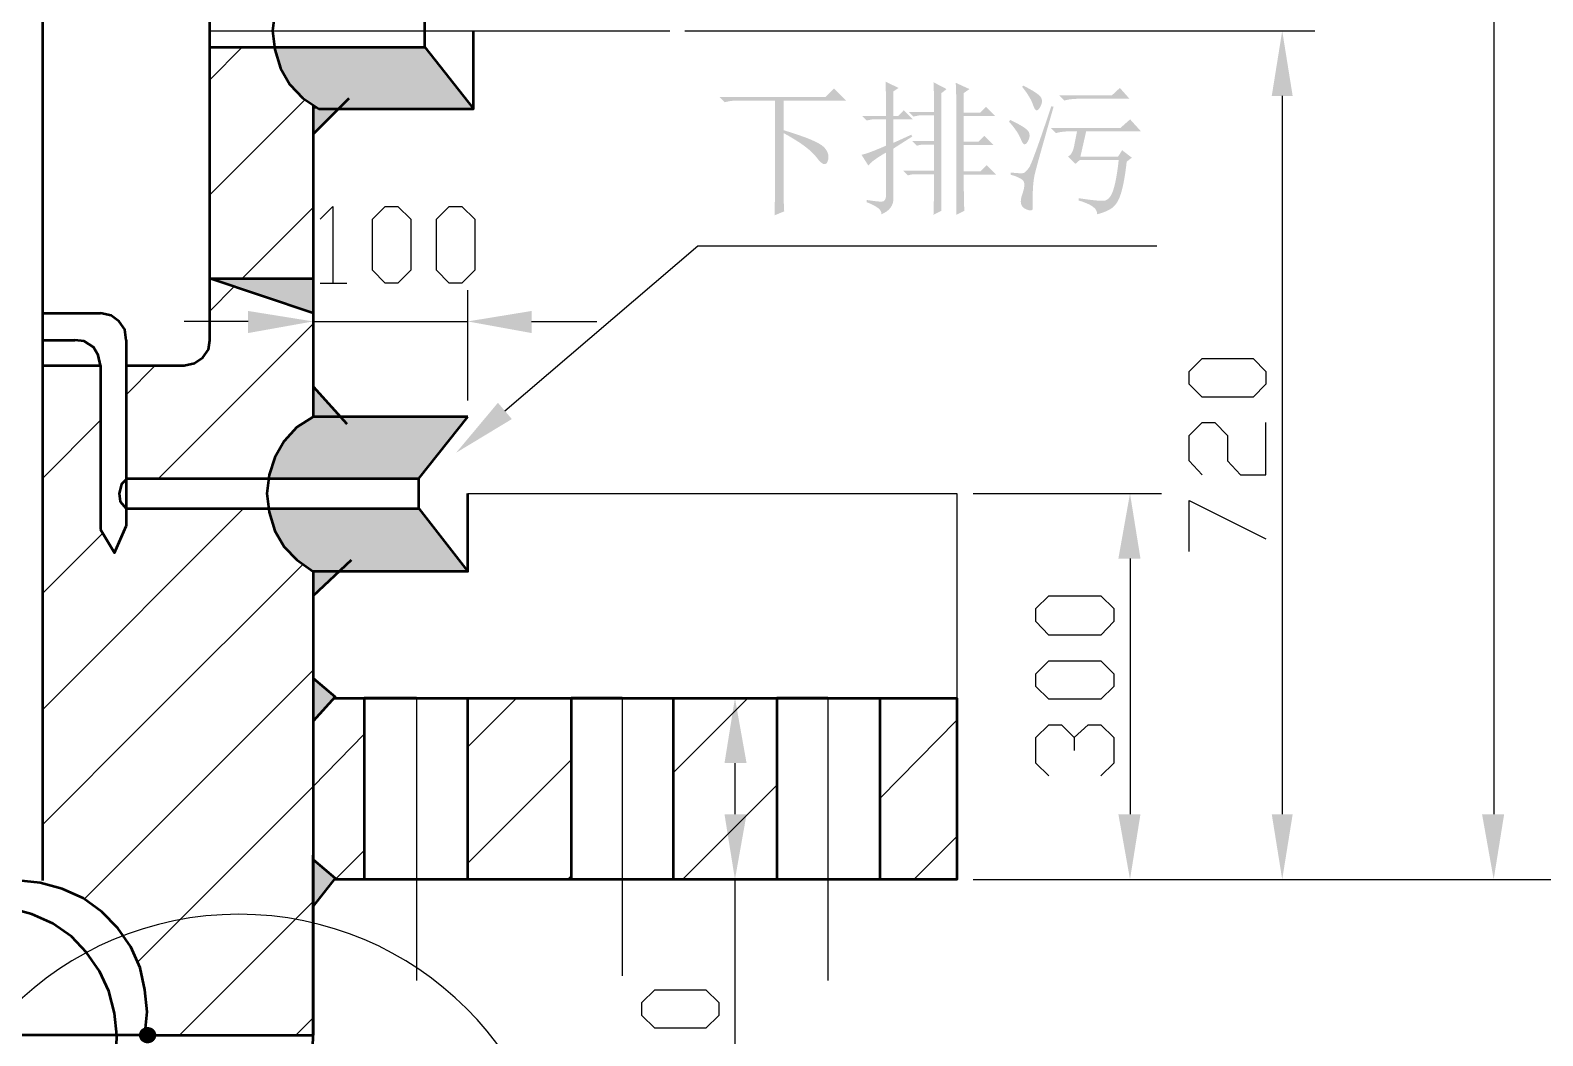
# Model space of a CAD drawing. Header units: millimetres. Extents: x 0 to 841, y 0 to 1189.
# Drawn here: x 280.6 to 335.8, y 401.2 to 437.8 of the extents above; entities that cross this region are included whole.
import ezdxf

# ---------------------------------------------------------------- set-up
doc = ezdxf.new("R2010")
doc.units = ezdxf.units.MM
doc.layers.add('C00-00-00', color=7, linetype='Continuous')
doc.layers.add('C00-FF-FF', color=4, linetype='Continuous', true_color=0x00ffff)
doc.layers.add('CFF-00-FF', color=6, linetype='Continuous', true_color=0xff00ff)

msp = doc.modelspace()

# ---------------------------------------------------------------- hatches: boundary and pattern name
at = {"layer": 'C00-00-00'}
h = msp.add_hatch(color=256, dxfattribs=at)
h.dxf.hatch_style = 2
h.paths.add_polyline_path([(325.882, 435.424439), (326.644, 435.424439), (326.263, 437.795106)])
h = msp.add_hatch(color=256, dxfattribs=at)
h.dxf.hatch_style = 2
h.paths.add_polyline_path([(289.517667, 437.202439), (295.444333, 436.652106), (289.687, 436.652106)])
h = msp.add_hatch(color=256, dxfattribs=at)
h.dxf.hatch_style = 2
h.paths.add_polyline_path([(289.517667, 437.202439), (295.021, 437.202439), (295.444333, 436.652106)])
h = msp.add_hatch(color=256, dxfattribs=at)
h.dxf.hatch_style = 2
h.paths.add_polyline_path([(289.687, 436.652106), (295.867667, 436.144106), (289.941, 436.144106)])
h = msp.add_hatch(color=256, dxfattribs=at)
h.dxf.hatch_style = 2
h.paths.add_polyline_path([(289.687, 436.652106), (295.444333, 436.652106), (295.867667, 436.144106)])
h = msp.add_hatch(color=256, dxfattribs=at)
h.dxf.hatch_style = 2
h.paths.add_polyline_path([(289.941, 436.144106), (296.206333, 435.678439), (290.279667, 435.678439)])
h = msp.add_hatch(color=256, dxfattribs=at)
h.dxf.hatch_style = 2
h.paths.add_polyline_path([(289.941, 436.144106), (295.867667, 436.144106), (296.206333, 435.678439)])
h = msp.add_hatch(color=256, dxfattribs=at)
edge = h.paths.add_edge_path(flags=0)
edge.add_spline(control_points=[(313.556775, 431.095485), (313.570556, 431.45598), (313.577721, 431.948215), (313.577721, 432.572742), (313.577721, 432.572742), (312.807674, 432.572742), (312.807674, 432.572742), (312.807674, 432.572742), (312.62026, 432.531401), (312.62026, 432.531401), (312.62026, 432.531401), (312.453793, 432.697868), (312.453793, 432.697868), (312.453793, 432.697868), (313.577721, 432.697868), (313.577721, 432.697868), (313.577721, 432.697868), (313.577721, 433.654778), (313.577721, 433.654778), (313.577721, 433.654778), (313.140608, 433.654778), (313.140608, 433.654778), (313.140608, 433.654778), (312.953195, 433.613437), (312.953195, 433.613437), (312.953195, 433.613437), (312.786727, 433.779904), (312.786727, 433.779904), (312.786727, 433.779904), (313.577721, 433.779904), (313.577721, 433.779904), (313.577721, 433.779904), (313.577721, 434.715867), (313.577721, 434.715867), (313.577721, 434.715867), (313.036428, 434.715867), (313.036428, 434.715867), (313.036428, 434.715867), (312.82862, 434.674526), (312.82862, 434.674526), (312.82862, 434.674526), (312.662153, 434.840993), (312.662153, 434.840993), (312.662153, 434.840993), (313.577721, 434.840993), (313.577721, 434.840993), (313.577721, 435.354174), (313.570556, 435.714669), (313.556775, 435.923029), (313.556775, 435.923029), (314.03523, 435.673328), (314.03523, 435.673328), (314.03523, 435.673328), (313.848368, 435.527807), (313.848368, 435.527807), (313.848368, 435.527807), (313.848368, 431.241006), (313.848368, 431.241006), (313.848368, 431.241006), (313.556775, 431.095485), (313.556775, 431.095485)], knot_values=[0, 0, 0, 0, 1, 1, 1, 2, 2, 2, 3, 3, 3, 4, 4, 4, 5, 5, 5, 6, 6, 6, 7, 7, 7, 8, 8, 8, 9, 9, 9, 10, 10, 10, 11, 11, 11, 12, 12, 12, 13, 13, 13, 14, 14, 14, 15, 15, 15, 16, 16, 16, 17, 17, 17, 18, 18, 18, 19, 19, 19, 20, 20, 20, 20], degree=3, periodic=1)
edge = h.paths.add_edge_path(flags=0)
edge.add_spline(control_points=[(314.659757, 432.551796), (314.659757, 432.010502), (314.666372, 431.57394), (314.680703, 431.241006), (314.680703, 431.241006), (314.38911, 431.095485), (314.38911, 431.095485), (314.38911, 431.095485), (314.38911, 434.945173), (314.38911, 434.945173), (314.38911, 435.333228), (314.381945, 435.652382), (314.368164, 435.902082), (314.368164, 435.902082), (314.867565, 435.673328), (314.867565, 435.673328), (314.867565, 435.673328), (314.659757, 435.527807), (314.659757, 435.527807), (314.659757, 435.527807), (314.659757, 434.820047), (314.659757, 434.820047), (314.659757, 434.820047), (315.263338, 434.820047), (315.263338, 434.820047), (315.263338, 434.820047), (315.471146, 435.028406), (315.471146, 435.028406), (315.471146, 435.028406), (315.80408, 434.695472), (315.80408, 434.695472), (315.80408, 434.695472), (314.659757, 434.695472), (314.659757, 434.695472), (314.659757, 434.695472), (314.659757, 433.758957), (314.659757, 433.758957), (314.659757, 433.758957), (315.200499, 433.758957), (315.200499, 433.758957), (315.200499, 433.758957), (315.408859, 433.966766), (315.408859, 433.966766), (315.408859, 433.966766), (315.741793, 433.633831), (315.741793, 433.633831), (315.741793, 433.633831), (314.659757, 433.633831), (314.659757, 433.633831), (314.659757, 433.633831), (314.659757, 432.676922), (314.659757, 432.676922), (314.659757, 432.676922), (315.263338, 432.676922), (315.263338, 432.676922), (315.263338, 432.676922), (315.492092, 432.905676), (315.492092, 432.905676), (315.492092, 432.905676), (315.845972, 432.551796), (315.845972, 432.551796), (315.845972, 432.551796), (314.659757, 432.551796), (314.659757, 432.551796)], knot_values=[0, 0, 0, 0, 1, 1, 1, 2, 2, 2, 3, 3, 3, 4, 4, 4, 5, 5, 5, 6, 6, 6, 7, 7, 7, 8, 8, 8, 9, 9, 9, 10, 10, 10, 11, 11, 11, 12, 12, 12, 13, 13, 13, 14, 14, 14, 15, 15, 15, 16, 16, 16, 17, 17, 17, 18, 18, 18, 19, 19, 19, 20, 20, 20, 21, 21, 21, 21], degree=3, periodic=1)
edge = h.paths.add_edge_path(flags=0)
edge.add_spline(control_points=[(311.829818, 434.695472), (311.829818, 435.263775), (311.822652, 435.679943), (311.808872, 435.943975), (311.808872, 435.943975), (312.287326, 435.714669), (312.287326, 435.714669), (312.287326, 435.714669), (312.100464, 435.590095), (312.100464, 435.590095), (312.100464, 435.590095), (312.100464, 434.695472), (312.100464, 434.695472), (312.100464, 434.695472), (312.266931, 434.695472), (312.266931, 434.695472), (312.266931, 434.695472), (312.47474, 434.90328), (312.47474, 434.90328), (312.47474, 434.90328), (312.807674, 434.570346), (312.807674, 434.570346), (312.807674, 434.570346), (312.100464, 434.570346), (312.100464, 434.570346), (312.100464, 434.570346), (312.100464, 433.717065), (312.100464, 433.717065), (312.100464, 433.717065), (312.745386, 434.008658), (312.745386, 434.008658), (312.745386, 434.008658), (312.786727, 433.946371), (312.786727, 433.946371), (312.786727, 433.946371), (312.100464, 433.509257), (312.100464, 433.509257), (312.100464, 433.509257), (312.100464, 431.740407), (312.100464, 431.740407), (312.113694, 431.449365), (311.968173, 431.241006), (311.663351, 431.11588), (311.677131, 431.269118), (311.496884, 431.414639), (311.122057, 431.552994), (311.122057, 431.552994), (311.122057, 431.636227), (311.122057, 431.636227), (311.385538, 431.594335), (311.569644, 431.57394), (311.673824, 431.57394), (311.777452, 431.57394), (311.829818, 431.657174), (311.829818, 431.823641), (311.829818, 431.823641), (311.829818, 433.363736), (311.829818, 433.363736), (311.468772, 433.155377), (311.253798, 432.995524), (311.184896, 432.88473), (311.184896, 432.88473), (310.935195, 433.280502), (310.935195, 433.280502), (311.087331, 433.308063), (311.385538, 433.418858), (311.829818, 433.613437), (311.829818, 433.613437), (311.829818, 434.570346), (311.829818, 434.570346), (311.829818, 434.570346), (311.330417, 434.570346), (311.330417, 434.570346), (311.330417, 434.570346), (311.122057, 434.529005), (311.122057, 434.529005), (311.122057, 434.529005), (310.95559, 434.695472), (310.95559, 434.695472), (310.95559, 434.695472), (311.829818, 434.695472), (311.829818, 434.695472)], knot_values=[0, 0, 0, 0, 1, 1, 1, 2, 2, 2, 3, 3, 3, 4, 4, 4, 5, 5, 5, 6, 6, 6, 7, 7, 7, 8, 8, 8, 9, 9, 9, 10, 10, 10, 11, 11, 11, 12, 12, 12, 13, 13, 13, 14, 14, 14, 15, 15, 15, 16, 16, 16, 17, 17, 17, 18, 18, 18, 19, 19, 19, 20, 20, 20, 21, 21, 21, 22, 22, 22, 23, 23, 23, 24, 24, 24, 25, 25, 25, 26, 26, 26, 27, 27, 27, 27], degree=3, periodic=1)
h = msp.add_hatch(color=256, dxfattribs=at)
h.dxf.hatch_style = 2
h.paths.add_polyline_path([(290.279667, 435.678439), (296.545, 435.297439), (290.660667, 435.297439)])
h = msp.add_hatch(color=256, dxfattribs=at)
h.dxf.hatch_style = 2
h.paths.add_polyline_path([(290.279667, 435.678439), (296.206333, 435.678439), (296.545, 435.297439)])
h = msp.add_hatch(color=256, dxfattribs=at)
edge = h.paths.add_edge_path(flags=0)
edge.add_spline(control_points=[(305.767662, 435.381735), (305.767662, 435.381735), (309.616799, 435.381735), (309.616799, 435.381735), (309.616799, 435.381735), (309.929338, 435.694274), (309.929338, 435.694274), (309.929338, 435.694274), (310.3659, 435.25716), (310.3659, 435.25716), (310.3659, 435.25716), (308.098201, 435.25716), (308.098201, 435.25716), (308.098201, 435.25716), (308.098201, 434.175125), (308.098201, 434.175125), (308.930536, 433.924873), (309.422771, 433.717065), (309.575458, 433.550598), (309.727593, 433.384131), (309.769485, 433.213805), (309.700032, 433.040724), (309.630579, 432.867642), (309.498839, 432.912842), (309.304811, 433.176323), (309.110783, 433.439804), (308.708396, 433.738011), (308.098201, 434.070945), (308.098201, 434.070945), (308.098201, 431.948766), (308.098201, 431.948766), (308.098201, 431.657174), (308.104815, 431.414639), (308.118596, 431.22006), (308.118596, 431.22006), (307.765267, 431.074539), (307.765267, 431.074539), (307.778496, 431.58772), (307.785662, 431.941601), (307.785662, 432.135628), (307.785662, 432.135628), (307.785662, 435.25716), (307.785662, 435.25716), (307.785662, 435.25716), (306.453925, 435.25716), (306.453925, 435.25716), (306.273678, 435.25716), (306.107211, 435.236214), (305.954524, 435.194873), (305.954524, 435.194873), (305.767662, 435.381735), (305.767662, 435.381735)], knot_values=[0, 0, 0, 0, 1, 1, 1, 2, 2, 2, 3, 3, 3, 4, 4, 4, 5, 5, 5, 6, 6, 6, 7, 7, 7, 8, 8, 8, 9, 9, 9, 10, 10, 10, 11, 11, 11, 12, 12, 12, 13, 13, 13, 14, 14, 14, 15, 15, 15, 16, 16, 16, 17, 17, 17, 17], degree=3, periodic=1)
h = msp.add_hatch(color=256, dxfattribs=at)
edge = h.paths.add_edge_path(flags=0)
edge.add_spline(control_points=[(318.141674, 435.444574), (318.141674, 435.444574), (320.056044, 435.444574), (320.056044, 435.444574), (320.056044, 435.444574), (320.347637, 435.714669), (320.347637, 435.714669), (320.347637, 435.714669), (320.700966, 435.319448), (320.700966, 435.319448), (320.700966, 435.319448), (318.828488, 435.319448), (318.828488, 435.319448), (318.647689, 435.319448), (318.481222, 435.298502), (318.329087, 435.25716), (318.329087, 435.25716), (318.141674, 435.444574), (318.141674, 435.444574)], knot_values=[0, 0, 0, 0, 1, 1, 1, 2, 2, 2, 3, 3, 3, 4, 4, 4, 5, 5, 5, 6, 6, 6, 6], degree=3, periodic=1)
edge = h.paths.add_edge_path(flags=0)
edge.add_spline(control_points=[(319.11953, 434.133233), (319.11953, 434.133233), (318.911721, 433.217664), (318.911721, 433.217664), (318.911721, 433.217664), (320.284799, 433.217664), (320.284799, 433.217664), (320.284799, 433.217664), (320.430871, 433.44697), (320.430871, 433.44697), (320.430871, 433.44697), (320.7842, 433.176323), (320.7842, 433.176323), (320.7842, 433.176323), (320.597338, 433.030802), (320.597338, 433.030802), (320.541665, 432.531401), (320.472212, 432.146101), (320.388978, 431.875455), (320.305745, 431.604808), (320.187785, 431.421253), (320.035098, 431.324239), (319.882412, 431.227226), (319.70933, 431.157772), (319.515302, 431.11588), (319.542863, 431.310459), (319.320723, 431.476926), (318.849434, 431.615832), (318.849434, 431.615832), (318.849434, 431.699066), (318.849434, 431.699066), (319.306943, 431.629613), (319.608458, 431.598193), (319.753978, 431.605359), (319.899499, 431.611974), (320.014152, 431.733241), (320.097385, 431.969161), (320.180619, 432.205081), (320.250072, 432.579357), (320.305745, 433.093089), (320.305745, 433.093089), (318.890775, 433.093089), (318.890775, 433.093089), (318.890775, 433.093089), (318.724308, 432.947568), (318.724308, 432.947568), (318.724308, 432.947568), (318.453662, 433.217664), (318.453662, 433.217664), (318.564456, 433.259556), (318.640523, 433.387989), (318.682416, 433.602963), (318.724308, 433.817937), (318.759035, 433.994326), (318.786596, 434.133233), (318.786596, 434.133233), (318.5165, 434.133233), (318.5165, 434.133233), (318.335701, 434.133233), (318.169234, 434.112286), (318.017099, 434.070945), (318.017099, 434.070945), (317.829686, 434.258358), (317.829686, 434.258358), (317.829686, 434.258358), (320.368032, 434.258358), (320.368032, 434.258358), (320.368032, 434.258358), (320.721912, 434.570346), (320.721912, 434.570346), (320.721912, 434.570346), (321.117134, 434.133233), (321.117134, 434.133233), (321.117134, 434.133233), (319.11953, 434.133233), (319.11953, 434.133233)], knot_values=[0, 0, 0, 0, 1, 1, 1, 2, 2, 2, 3, 3, 3, 4, 4, 4, 5, 5, 5, 6, 6, 6, 7, 7, 7, 8, 8, 8, 9, 9, 9, 10, 10, 10, 11, 11, 11, 12, 12, 12, 13, 13, 13, 14, 14, 14, 15, 15, 15, 16, 16, 16, 17, 17, 17, 18, 18, 18, 19, 19, 19, 20, 20, 20, 21, 21, 21, 22, 22, 22, 23, 23, 23, 24, 24, 24, 25, 25, 25, 25], degree=3, periodic=1)
edge = h.paths.add_edge_path(flags=0)
edge.add_spline(control_points=[(317.933866, 435.028406), (317.503366, 433.530203), (317.270754, 432.694009), (317.236578, 432.520928), (317.201852, 432.347295), (317.180905, 432.135628), (317.174291, 431.885928), (317.167125, 431.636227), (317.167125, 431.456531), (317.174291, 431.345186), (317.180905, 431.234391), (317.094365, 431.220611), (316.914117, 431.303845), (316.733319, 431.387078), (316.691977, 431.564018), (316.788991, 431.834114), (316.886005, 432.104209), (316.893171, 432.277842), (316.809938, 432.35391), (316.726704, 432.429977), (316.581183, 432.496123), (316.372824, 432.551796), (316.372824, 432.551796), (316.372824, 432.635029), (316.372824, 432.635029), (316.622524, 432.607469), (316.775211, 432.600303), (316.830884, 432.614083), (316.886005, 432.627864), (316.955458, 432.694009), (317.038692, 432.81197), (317.121925, 432.92993), (317.392572, 433.675173), (317.850632, 435.048801), (317.850632, 435.048801), (317.933866, 435.028406), (317.933866, 435.028406)], knot_values=[0, 0, 0, 0, 1, 1, 1, 2, 2, 2, 3, 3, 3, 4, 4, 4, 5, 5, 5, 6, 6, 6, 7, 7, 7, 8, 8, 8, 9, 9, 9, 10, 10, 10, 11, 11, 11, 12, 12, 12, 12], degree=3, periodic=1)
edge = h.paths.add_edge_path(flags=0)
edge.add_spline(control_points=[(316.352429, 434.5494), (316.768045, 434.355372), (316.9968, 434.202686), (317.038692, 434.091891), (317.080584, 433.980546), (317.059638, 433.862586), (316.976405, 433.738011), (316.893171, 433.612885), (316.817103, 433.644305), (316.74765, 433.831718), (316.678197, 434.019131), (316.532125, 434.237412), (316.310537, 434.487113), (316.310537, 434.487113), (316.352429, 434.5494), (316.352429, 434.5494)], knot_values=[0, 0, 0, 0, 1, 1, 1, 2, 2, 2, 3, 3, 3, 4, 4, 4, 5, 5, 5, 5], degree=3, periodic=1)
edge = h.paths.add_edge_path(flags=0)
edge.add_spline(control_points=[(316.830884, 435.797903), (317.218939, 435.603875), (317.437772, 435.454496), (317.486279, 435.350867), (317.534786, 435.246687), (317.513839, 435.12542), (317.42344, 434.986514), (317.333041, 434.847608), (317.256973, 434.87572), (317.194686, 435.069747), (317.132398, 435.263775), (316.997351, 435.493081), (316.788991, 435.756562), (316.788991, 435.756562), (316.830884, 435.797903), (316.830884, 435.797903)], knot_values=[0, 0, 0, 0, 1, 1, 1, 2, 2, 2, 3, 3, 3, 4, 4, 4, 5, 5, 5, 5], degree=3, periodic=1)
h = msp.add_hatch(color=256, dxfattribs=at)
h.dxf.hatch_style = 2
h.paths.add_polyline_path([(290.660667, 435.297439), (296.799, 434.958772), (291.168667, 434.958772)])
h = msp.add_hatch(color=256, dxfattribs=at)
h.dxf.hatch_style = 2
h.paths.add_polyline_path([(290.660667, 435.297439), (296.545, 435.297439), (296.799, 434.958772)])
h = msp.add_hatch(color=256, dxfattribs=at)
h.dxf.hatch_style = 2
h.paths.add_polyline_path([(290.957, 435.085772), (291.168667, 434.958772), (290.957, 434.958772)])
h = msp.add_hatch(color=256, dxfattribs=at)
h.dxf.hatch_style = 2
h.paths.add_polyline_path([(290.957, 434.958772), (291.888333, 434.958772), (290.957, 434.027439)])
h = msp.add_hatch(color=256, dxfattribs=at)
h.dxf.hatch_style = 2
h.paths.add_polyline_path([(287.189333, 428.778106), (290.957, 428.778106), (290.957, 427.508106)])
h = msp.add_hatch(color=256, dxfattribs=at)
h.dxf.hatch_style = 2
h.paths.add_polyline_path([(288.586333, 427.592772), (288.586333, 426.788439), (290.957, 427.211772)])
h = msp.add_hatch(color=256, dxfattribs=at)
h.dxf.hatch_style = 2
h.paths.add_polyline_path([(298.915667, 427.592772), (298.915667, 426.788439), (296.587333, 427.211772)])
h = msp.add_hatch(color=256, dxfattribs=at)
h.dxf.hatch_style = 2
h.paths.add_polyline_path([(290.957, 424.841106), (291.973, 423.740439), (290.957, 423.740439)])
h = msp.add_hatch(color=256, dxfattribs=at)
h.dxf.hatch_style = 2
h.paths.add_polyline_path([(298.196, 423.655772), (296.164, 422.428106), (297.688, 424.248439)])
h = msp.add_hatch(color=256, dxfattribs=at)
h.dxf.hatch_style = 2
h.paths.add_polyline_path([(290.449, 423.444106), (296.037, 423.020772), (290.068, 423.020772)])
h = msp.add_hatch(color=256, dxfattribs=at)
h.dxf.hatch_style = 2
h.paths.add_polyline_path([(290.957, 423.740439), (296.333333, 423.444106), (290.449, 423.444106)])
h = msp.add_hatch(color=256, dxfattribs=at)
h.dxf.hatch_style = 2
h.paths.add_polyline_path([(290.449, 423.444106), (296.333333, 423.444106), (296.037, 423.020772)])
h = msp.add_hatch(color=256, dxfattribs=at)
h.dxf.hatch_style = 2
h.paths.add_polyline_path([(290.957, 423.740439), (296.587333, 423.740439), (296.333333, 423.444106)])
h = msp.add_hatch(color=256, dxfattribs=at)
h.dxf.hatch_style = 2
h.paths.add_polyline_path([(290.068, 423.020772), (295.656, 422.555106), (289.729333, 422.555106)])
h = msp.add_hatch(color=256, dxfattribs=at)
h.dxf.hatch_style = 2
h.paths.add_polyline_path([(290.068, 423.020772), (296.037, 423.020772), (295.656, 422.555106)])
h = msp.add_hatch(color=256, dxfattribs=at)
h.dxf.hatch_style = 2
h.paths.add_polyline_path([(289.729333, 422.555106), (295.232667, 422.047106), (289.475333, 422.047106)])
h = msp.add_hatch(color=256, dxfattribs=at)
h.dxf.hatch_style = 2
h.paths.add_polyline_path([(289.729333, 422.555106), (295.656, 422.555106), (295.232667, 422.047106)])
h = msp.add_hatch(color=256, dxfattribs=at)
h.dxf.hatch_style = 2
h.paths.add_polyline_path([(289.475333, 422.047106), (294.809333, 421.496772), (289.306, 421.496772)])
h = msp.add_hatch(color=256, dxfattribs=at)
h.dxf.hatch_style = 2
h.paths.add_polyline_path([(289.475333, 422.047106), (295.232667, 422.047106), (294.809333, 421.496772)])
h = msp.add_hatch(color=256, dxfattribs=at)
h.dxf.hatch_style = 2
h.paths.add_polyline_path([(320.294, 418.575772), (321.098333, 418.575772), (320.717333, 420.946439)])
h = msp.add_hatch(color=256, dxfattribs=at)
h.dxf.hatch_style = 2
h.paths.add_polyline_path([(289.306, 420.396106), (295.232667, 419.845772), (289.475333, 419.845772)])
h = msp.add_hatch(color=256, dxfattribs=at)
h.dxf.hatch_style = 2
h.paths.add_polyline_path([(289.306, 420.396106), (294.809333, 420.396106), (295.232667, 419.845772)])
h = msp.add_hatch(color=256, dxfattribs=at)
h.dxf.hatch_style = 2
h.paths.add_polyline_path([(289.475333, 419.845772), (295.656, 419.295439), (289.729333, 419.295439)])
h = msp.add_hatch(color=256, dxfattribs=at)
h.dxf.hatch_style = 2
h.paths.add_polyline_path([(289.475333, 419.845772), (295.232667, 419.845772), (295.656, 419.295439)])
h = msp.add_hatch(color=256, dxfattribs=at)
h.dxf.hatch_style = 2
h.paths.add_polyline_path([(289.729333, 419.295439), (296.037, 418.829772), (290.068, 418.829772)])
h = msp.add_hatch(color=256, dxfattribs=at)
h.dxf.hatch_style = 2
h.paths.add_polyline_path([(289.729333, 419.295439), (295.656, 419.295439), (296.037, 418.829772)])
h = msp.add_hatch(color=256, dxfattribs=at)
h.dxf.hatch_style = 2
h.paths.add_polyline_path([(290.068, 418.829772), (296.333333, 418.448772), (290.449, 418.448772)])
h = msp.add_hatch(color=256, dxfattribs=at)
h.dxf.hatch_style = 2
h.paths.add_polyline_path([(290.068, 418.829772), (296.037, 418.829772), (296.333333, 418.448772)])
h = msp.add_hatch(color=256, dxfattribs=at)
h.dxf.hatch_style = 2
h.paths.add_polyline_path([(290.449, 418.448772), (296.587333, 418.110106), (290.957, 418.110106)])
h = msp.add_hatch(color=256, dxfattribs=at)
h.dxf.hatch_style = 2
h.paths.add_polyline_path([(290.449, 418.448772), (296.333333, 418.448772), (296.587333, 418.110106)])
h = msp.add_hatch(color=256, dxfattribs=at)
h.dxf.hatch_style = 2
h.paths.add_polyline_path([(290.957, 418.110106), (291.930667, 418.110106), (290.957, 417.221106)])
h = msp.add_hatch(color=256, dxfattribs=at)
h.dxf.hatch_style = 2
h.paths.add_polyline_path([(290.957, 414.215439), (291.761333, 413.538106), (290.957, 413.538106)])
h = msp.add_hatch(color=256, dxfattribs=at)
h.dxf.hatch_style = 2
h.paths.add_polyline_path([(290.957, 413.538106), (291.761333, 413.538106), (290.957, 412.649106)])
h = msp.add_hatch(color=256, dxfattribs=at)
h.dxf.hatch_style = 2
h.paths.add_polyline_path([(305.943, 411.125106), (306.747333, 411.125106), (306.324, 413.495772)])
h = msp.add_hatch(color=256, dxfattribs=at)
h.dxf.hatch_style = 2
h.paths.add_polyline_path([(305.943, 409.262439), (306.747333, 409.262439), (306.324, 406.891772)])
h = msp.add_hatch(color=256, dxfattribs=at)
h.dxf.hatch_style = 2
h.paths.add_polyline_path([(320.294, 409.262439), (321.098333, 409.262439), (320.717333, 406.891772)])
h = msp.add_hatch(color=256, dxfattribs=at)
h.dxf.hatch_style = 2
h.paths.add_polyline_path([(325.882, 409.262439), (326.644, 409.262439), (326.263, 406.891772)])
h = msp.add_hatch(color=256, dxfattribs=at)
h.dxf.hatch_style = 2
h.paths.add_polyline_path([(333.544333, 409.262439), (334.348667, 409.262439), (333.967667, 406.891772)])
h = msp.add_hatch(color=256, dxfattribs=at)
h.dxf.hatch_style = 2
h.paths.add_polyline_path([(290.957, 407.611439), (291.761333, 406.934106), (290.957, 406.934106)])
h = msp.add_hatch(color=256, dxfattribs=at)
h.dxf.hatch_style = 2
h.paths.add_polyline_path([(290.957, 406.934106), (291.761333, 406.934106), (290.957, 405.918106)])
h = msp.add_hatch(color=256, dxfattribs=at)
edge = h.paths.add_edge_path()
edge.add_ellipse((284.9245, 401.217694), major_axis=(0.3175, 0), ratio=0.933333, start_angle=0, end_angle=360)

# ---------------------------------------------------------------- linework, layer by layer
at = {"layer": 'C00-00-00', "lineweight": 53}
for points in [[(287.189333, 426.533028), (287.189333, 486.604028)], [(287.189333, 437.201028), (295.021, 437.201028), (295.021, 438.344028), (296.799, 440.587694)], [(296.799, 440.587694), (291.168667, 440.587694), (290.576, 440.206694), (290.110333, 439.698694), (289.771667, 439.106028), (289.56, 438.471028), (289.475333, 437.793694), (289.56, 437.116361), (289.771667, 436.439028), (290.110333, 435.846361), (290.576, 435.338361), (291.168667, 434.957361)], [(295.021, 437.201028), (296.799, 434.957361), (296.799, 437.793694)], [(291.168667, 434.957361), (296.799, 434.957361)], [(284.141333, 426.533028), (284.099, 426.914028), (283.887333, 427.210361), (283.591, 427.422028), (283.21, 427.506694)], [(283.21, 425.601694), (283.125333, 425.982694), (282.956, 426.279028), (282.617333, 426.490694), (282.278667, 426.533028)], [(286.258, 425.601694), (286.639, 425.686361), (286.935333, 425.898028), (287.147, 426.194361), (287.189333, 426.533028)], [(284.141333, 420.394694), (294.809333, 420.394694), (294.809333, 421.495361), (296.587333, 423.739028)], [(296.587333, 423.739028), (290.957, 423.739028), (290.364333, 423.358028), (289.898667, 422.850028), (289.56, 422.257361), (289.348333, 421.622361), (289.263667, 420.945028), (289.348333, 420.267694), (289.56, 419.590361), (289.898667, 418.997694), (290.364333, 418.532028), (290.957, 418.108694)], [(284.183667, 421.495361), (283.972, 421.283694), (283.887333, 420.945028), (283.929667, 420.648694), (284.141333, 420.394694)], [(284.141333, 421.495361), (294.809333, 421.495361)], [(294.809333, 420.394694), (296.587333, 418.108694), (296.587333, 420.945028)], [(283.21, 419.632694), (283.718, 418.786028), (284.141333, 419.759694)], [(296.587333, 418.108694), (290.957, 418.108694), (290.957, 401.217694)], [(290.957, 414.214028), (291.761333, 413.536694), (290.957, 412.647694)], [(291.719, 413.494361), (314.409667, 413.494361), (314.409667, 406.890361), (291.719, 406.890361)], [(291.719, 413.494361), (298.45, 413.494361), (305.985333, 413.494361)], [(291.719, 413.494361), (294.724667, 413.494361)], [(294.724667, 413.494361), (292.819667, 413.494361), (292.819667, 406.890361)], [(296.587333, 406.890361), (296.587333, 413.494361)], [(298.45, 413.494361), (302.217667, 413.494361)], [(302.217667, 413.494361), (300.355, 413.494361), (300.355, 406.890361)], [(304.080333, 406.890361), (304.080333, 413.494361)], [(305.985333, 413.494361), (309.710667, 413.494361)], [(309.710667, 413.494361), (307.848, 413.494361), (307.848, 406.890361)], [(311.615667, 406.890361), (311.615667, 413.494361)], [(290.957, 407.610028), (291.761333, 406.932694), (290.957, 405.916694)], [(284.818667, 401.217694), (284.903333, 402.064361), (284.818667, 402.868694), (284.649333, 403.673028), (284.310667, 404.435028), (283.845, 405.112361), (283.252333, 405.705028), (282.575, 406.213028), (281.813, 406.551694), (281.008667, 406.763361), (280.204333, 406.848028)], [(283.802667, 401.217694), (283.718, 402.022028), (283.506333, 402.826361), (283.167667, 403.546028), (282.702, 404.223361), (282.151667, 404.816028), (281.474333, 405.281694), (280.712333, 405.620361), (279.950333, 405.832028), (279.103667, 405.916694)], [(285.157333, 401.217694), (283.802667, 401.217694), (233.722333, 401.217694)], [(276.479, 374.801694), (277.833667, 377.214694), (279.061333, 379.712361), (280.162, 382.252361), (281.135667, 384.877028), (281.94, 387.501694), (282.617333, 390.211028), (283.125333, 392.920361), (283.506333, 395.672028), (283.718, 398.423694), (283.802667, 401.217694)], [(290.872333, 398.127361), (290.957, 401.217694)]]:
    msp.add_lwpolyline(points, dxfattribs=at)
at = {"layer": 'C00-00-00', "lineweight": 25}
for points in [[(287.189333, 437.793694), (303.953333, 437.793694)], [(288.374667, 428.776694), (290.957, 431.359028)], [(291.211, 430.935694), (291.676667, 431.401361), (291.676667, 428.607361)], [(297.942, 423.950694), (304.969333, 429.962028), (321.691, 429.962028)], [(291.211, 428.607361), (292.184667, 428.607361)], [(290.957, 427.210361), (296.587333, 427.210361)], [(323.342, 421.622361), (322.876333, 422.130361), (322.876333, 423.061694), (323.342, 423.527361), (323.807667, 423.527361), (324.273333, 423.061694), (324.273333, 422.130361), (324.739, 421.622361), (325.670333, 421.622361), (325.670333, 423.527361)], [(296.587333, 420.945028), (314.409667, 420.945028)], [(322.876333, 418.828361), (322.876333, 420.691028), (325.670333, 419.294028)], [(290.576, 418.362694), (284.776333, 412.563028), (281.093333, 408.880028)], [(282.617333, 406.170694), (289.009667, 412.563028), (290.957, 414.510361)], [(317.754, 410.658028), (317.288333, 411.123694), (317.288333, 412.055028), (317.754, 412.520694), (318.219667, 412.520694), (318.685333, 412.055028), (318.685333, 411.589361)], [(318.685333, 412.055028), (319.193333, 412.520694), (319.659, 412.520694), (320.124667, 412.055028), (320.124667, 411.123694), (319.659, 410.658028)]]:
    msp.add_lwpolyline(points, dxfattribs=at)
for points in [[(293.581667, 428.607361), (293.116, 429.073028), (293.116, 430.935694), (293.581667, 431.401361), (294.047333, 431.401361), (294.513, 430.935694), (294.513, 429.073028), (294.047333, 428.607361)], [(295.91, 428.607361), (295.444333, 429.073028), (295.444333, 430.935694), (295.91, 431.401361), (296.375667, 431.401361), (296.841333, 430.935694), (296.841333, 429.073028), (296.375667, 428.607361)], [(325.670333, 424.924361), (325.204667, 424.458694), (323.342, 424.458694), (322.876333, 424.924361), (322.876333, 425.390028), (323.342, 425.855694), (325.204667, 425.855694), (325.670333, 425.390028)], [(320.124667, 416.288361), (319.659, 415.780361), (317.754, 415.780361), (317.288333, 416.288361), (317.288333, 416.754028), (317.754, 417.219694), (319.659, 417.219694), (320.124667, 416.754028)], [(320.124667, 413.917694), (319.659, 413.452028), (317.754, 413.452028), (317.288333, 413.917694), (317.288333, 414.383361), (317.754, 414.849028), (319.659, 414.849028), (320.124667, 414.383361)], [(305.731333, 401.937361), (305.265667, 401.471694), (303.403, 401.471694), (302.937333, 401.937361), (302.937333, 402.403028), (303.403, 402.868694), (305.265667, 402.868694), (305.731333, 402.403028)]]:
    msp.add_lwpolyline(points, close=True, dxfattribs=at)
msp.add_ellipse((288.247667, 393.915194), major_axis=(11.726333, 0), ratio=0.998195, start_param=0, end_param=6.283185, dxfattribs=at)
at = {"layer": 'C00-00-00', "lineweight": 53}
for points in [[(281.093333, 650.857361), (281.093333, 650.857361), (281.093333, 406.848028), (281.093333, 406.848028)], [(290.957, 434.026028), (290.957, 434.026028), (292.269333, 435.338361), (292.269333, 435.338361)], [(290.957, 435.084361), (290.957, 435.084361), (290.957, 423.739028), (290.957, 423.739028)], [(281.093333, 427.506694), (281.093333, 427.506694), (283.21, 427.506694), (283.21, 427.506694)], [(281.093333, 426.533028), (281.093333, 426.533028), (282.278667, 426.533028), (282.278667, 426.533028)], [(284.141333, 426.533028), (284.141333, 426.533028), (284.141333, 419.759694), (284.141333, 419.759694)], [(281.093333, 425.601694), (281.093333, 425.601694), (283.21, 425.601694), (283.21, 425.601694)], [(283.21, 425.601694), (283.21, 425.601694), (283.21, 419.632694), (283.21, 419.632694)], [(284.141333, 425.601694), (284.141333, 425.601694), (286.258, 425.601694), (286.258, 425.601694)], [(290.957, 424.839694), (290.957, 424.839694), (292.184667, 423.485028), (292.184667, 423.485028)], [(290.957, 417.219694), (290.957, 417.219694), (292.354, 418.532028), (292.354, 418.532028)], [(290.957, 401.217694), (290.957, 401.217694), (290.957, 407.779361), (290.957, 407.779361)], [(284.903333, 401.217694), (284.903333, 401.217694), (290.957, 401.217694), (290.957, 401.217694)]]:
    msp.add_open_spline(points, degree=3, dxfattribs=at)
at = {"layer": 'C00-00-00', "lineweight": 25}
for points in [[(333.967667, 484.614361), (333.967667, 484.614361), (333.967667, 409.261028), (333.967667, 409.261028)], [(304.503667, 437.793694), (304.503667, 437.793694), (327.448333, 437.793694), (327.448333, 437.793694)], [(287.189333, 436.015694), (287.189333, 436.015694), (288.374667, 437.201028), (288.374667, 437.201028)], [(326.263, 435.423028), (326.263, 435.423028), (326.263, 409.261028), (326.263, 409.261028)], [(287.189333, 431.824694), (287.189333, 431.824694), (290.660667, 435.296028), (290.660667, 435.296028)], [(287.189333, 427.591361), (287.189333, 427.591361), (288.078333, 428.480361), (288.078333, 428.480361)], [(290.957, 424.331694), (290.957, 424.331694), (290.957, 428.353361), (290.957, 428.353361)], [(296.587333, 424.331694), (296.587333, 424.331694), (296.587333, 428.353361), (296.587333, 428.353361)], [(285.326667, 421.495361), (285.326667, 421.495361), (290.957, 427.125694), (290.957, 427.125694)], [(288.586333, 427.210361), (288.586333, 427.210361), (286.258, 427.210361), (286.258, 427.210361)], [(298.915667, 427.210361), (298.915667, 427.210361), (301.286333, 427.210361), (301.286333, 427.210361)], [(284.141333, 424.543361), (284.141333, 424.543361), (285.199667, 425.601694), (285.199667, 425.601694)], [(281.093333, 421.495361), (281.093333, 421.495361), (283.21, 423.612028), (283.21, 423.612028)], [(314.409667, 420.945028), (314.409667, 420.945028), (314.409667, 413.494361), (314.409667, 413.494361)], [(315.002333, 420.945028), (315.002333, 420.945028), (321.860333, 420.945028), (321.860333, 420.945028)], [(281.093333, 413.071028), (281.093333, 413.071028), (288.417, 420.394694), (288.417, 420.394694)], [(281.093333, 417.304361), (281.093333, 417.304361), (283.294667, 419.505694), (283.294667, 419.505694)], [(320.717333, 418.574361), (320.717333, 418.574361), (320.717333, 409.261028), (320.717333, 409.261028)], [(294.724667, 413.494361), (294.724667, 413.494361), (294.724667, 403.207361), (294.724667, 403.207361)], [(296.587333, 411.716361), (296.587333, 411.716361), (298.365333, 413.494361), (298.365333, 413.494361)], [(302.217667, 413.494361), (302.217667, 413.494361), (302.217667, 403.376694), (302.217667, 403.376694)], [(304.080333, 410.785028), (304.080333, 410.785028), (306.789667, 413.494361), (306.789667, 413.494361)], [(313.817, 413.494361), (313.817, 413.494361), (305.181, 413.494361), (305.181, 413.494361)], [(309.710667, 413.494361), (309.710667, 413.494361), (309.710667, 403.207361), (309.710667, 403.207361)], [(311.615667, 409.853694), (311.615667, 409.853694), (314.409667, 412.690028), (314.409667, 412.690028)], [(290.957, 410.277028), (290.957, 410.277028), (292.819667, 412.182028), (292.819667, 412.182028)], [(296.587333, 407.483028), (296.587333, 407.483028), (300.355, 411.250694), (300.355, 411.250694)], [(306.324, 411.123694), (306.324, 411.123694), (306.324, 409.261028), (306.324, 409.261028)], [(284.564667, 403.884694), (284.564667, 403.884694), (290.957, 410.277028), (290.957, 410.277028)], [(304.419, 406.890361), (304.419, 406.890361), (307.848, 410.319361), (307.848, 410.319361)], [(312.843333, 406.890361), (312.843333, 406.890361), (314.409667, 408.456694), (314.409667, 408.456694)], [(291.803667, 406.932694), (291.803667, 406.932694), (292.819667, 407.948694), (292.819667, 407.948694)], [(300.228, 406.890361), (300.228, 406.890361), (300.355, 407.017361), (300.355, 407.017361)], [(313.817, 406.890361), (313.817, 406.890361), (305.181, 406.890361), (305.181, 406.890361)], [(306.324, 406.890361), (306.324, 406.890361), (306.324, 396.180028), (306.324, 396.180028)], [(315.002333, 406.890361), (315.002333, 406.890361), (321.860333, 406.890361), (321.860333, 406.890361)], [(315.002333, 406.890361), (315.002333, 406.890361), (327.448333, 406.890361), (327.448333, 406.890361)], [(315.002333, 406.890361), (315.002333, 406.890361), (342.646, 406.890361), (342.646, 406.890361)], [(315.002333, 406.890361), (315.002333, 406.890361), (363.982, 406.890361), (363.982, 406.890361)], [(315.595, 406.890361), (315.595, 406.890361), (335.110667, 406.890361), (335.110667, 406.890361)], [(315.595, 406.890361), (315.595, 406.890361), (371.644333, 406.890361), (371.644333, 406.890361)], [(316.187667, 406.890361), (316.187667, 406.890361), (349.715667, 406.890361), (349.715667, 406.890361)], [(316.780333, 406.890361), (316.780333, 406.890361), (357.039333, 406.890361), (357.039333, 406.890361)], [(286.088667, 401.217694), (286.088667, 401.217694), (290.957, 406.086028), (290.957, 406.086028)], [(290.322, 401.217694), (290.322, 401.217694), (290.957, 401.852694), (290.957, 401.852694)]]:
    msp.add_open_spline(points, degree=3, dxfattribs=at)
at = {"layer": 'C00-FF-FF', "lineweight": 53}
msp.add_lwpolyline([(284.141333, 420.352361), (284.183667, 420.394694)], dxfattribs=at)
at = {"layer": 'CFF-00-FF', "lineweight": 53}
for points in [[(290.957, 427.506694), (287.189333, 428.776694)], [(287.189333, 428.776694), (290.957, 428.776694)]]:
    msp.add_lwpolyline(points, dxfattribs=at)

doc.saveas('drawing.dxf')
